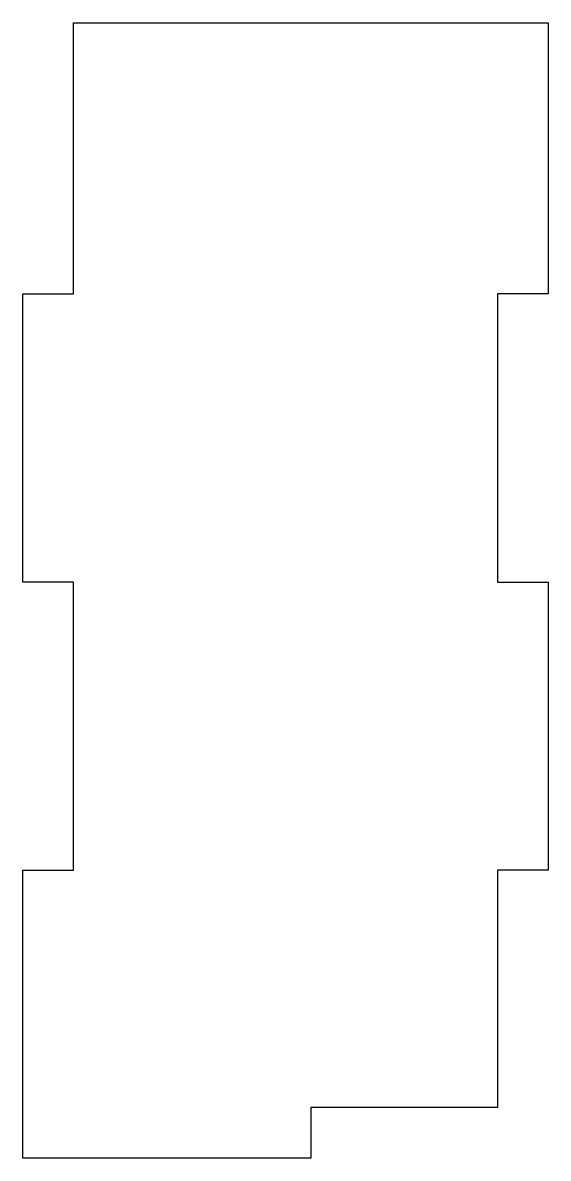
# Model space of a CAD drawing. Header units: millimetres. Extents: x 197 to 228, y 0 to 67.
import ezdxf

# ---------------------------------------------------------------- set-up
doc = ezdxf.new("R2010")
doc.units = ezdxf.units.MM
doc.layers.get('0').update_dxf_attribs({"linetype": 'CONTINUOUS'})

msp = doc.modelspace()

# ---------------------------------------------------------------- linework, layer by layer
msp.add_lwpolyline([(228, 34), (228, 17), (225, 17), (225, 3), (214, 3), (214, 0), (197, 0), (197, 17), (200, 17), (200, 34), (197, 34), (197, 51), (200, 51), (200, 67), (228, 67), (228, 51), (225, 51), (225, 34)], close=True)

doc.saveas('drawing.dxf')
